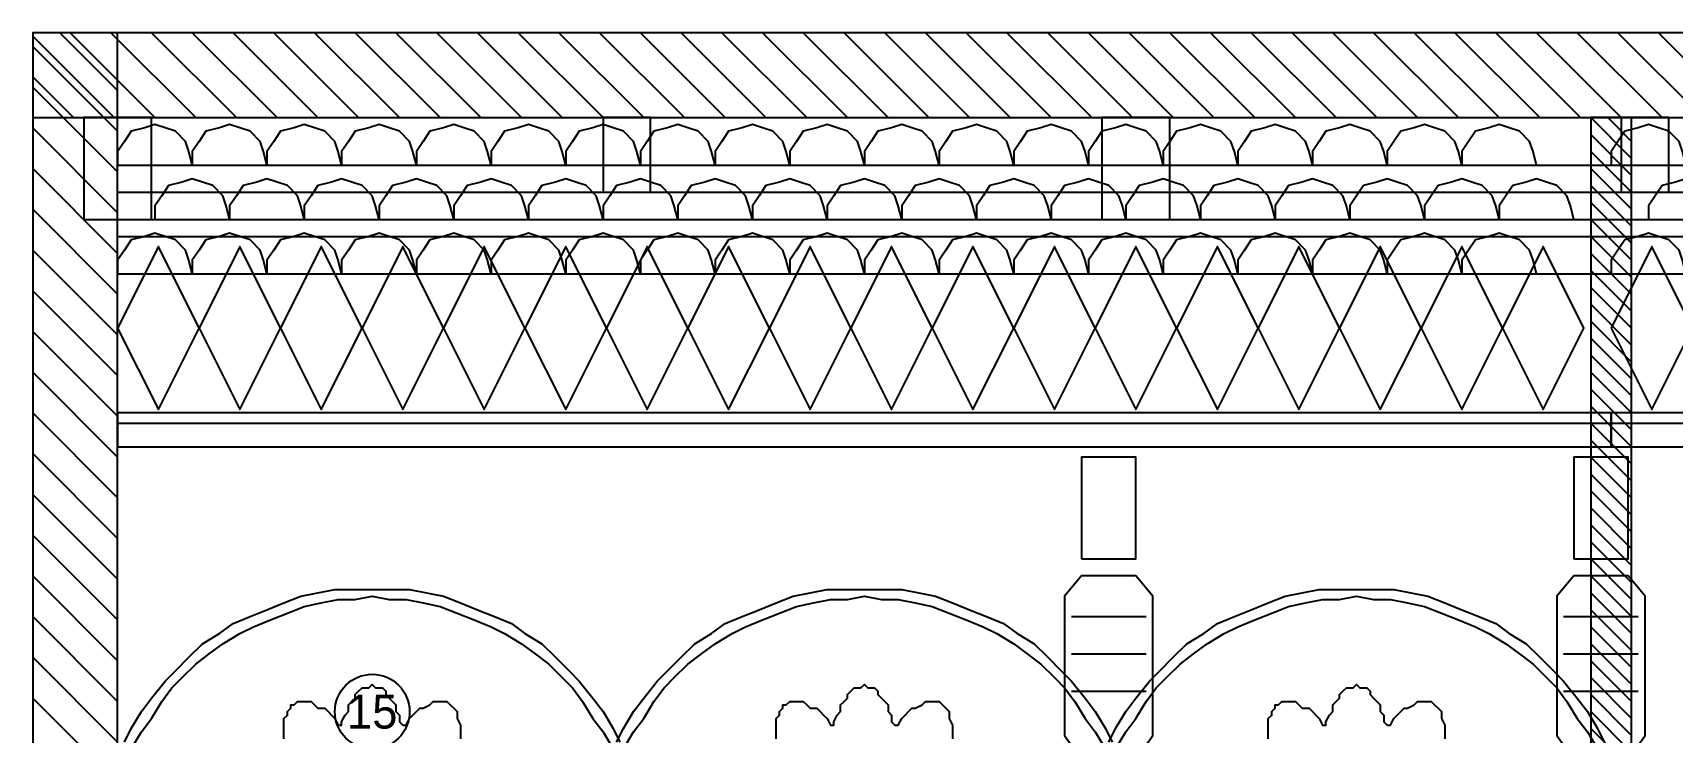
# Model space of a CAD drawing. Header units: metres. Extents: x 0 to 110, y 0 to 17.
# Drawn here: x 92.13 to 96.96, y 3.839 to 5.9 of the extents above; entities that cross this region are included whole.
import ezdxf
from ezdxf.enums import TextEntityAlignment as Align

# ---------------------------------------------------------------- set-up
doc = ezdxf.new("R2010")
doc.units = ezdxf.units.M
for name, color, linetype in [('A-ANNO', 2, 'CONTINUOUS'), ('A-HATCH', 8, 'CONTINUOUS'), ('A-WALL-CUT', 7, 'CONTINUOUS'), ('I-CEIL', 30, 'CONTINUOUS'), ('I-DECO', 8, 'CONTINUOUS'), ('I-FINE', 9, 'CONTINUOUS'), ('I-JOIN', 7, 'CONTINUOUS'), ('I-LIGHT', 2, 'CONTINUOUS')]:
    doc.layers.add(name, color=color, linetype=linetype)

msp = doc.modelspace()

# ---------------------------------------------------------------- linework, layer by layer
at = {"layer": 'A-ANNO'}
msp.add_circle((93.13, 3.9), 0.11, dxfattribs=at)
at = {"layer": 'A-HATCH'}
for p, q in [((92.21, 5.9), (92.38, 5.73)), ((92.24, 5.9), (92.49, 5.65)), ((92.36, 5.9), (92.61, 5.65)), ((92.48, 5.9), (92.73, 5.65)), ((92.6, 5.9), (92.85, 5.65)), ((92.72, 5.9), (92.97, 5.65)), ((92.84, 5.9), (93.09, 5.65)), ((92.96, 5.9), (93.21, 5.65)), ((93.08, 5.9), (93.33, 5.65)), ((93.2, 5.9), (93.45, 5.65)), ((93.32, 5.9), (93.57, 5.65)), ((93.44, 5.9), (93.69, 5.65)), ((93.56, 5.9), (93.81, 5.65)), ((93.68, 5.9), (93.93, 5.65)), ((93.8, 5.9), (94.05, 5.65)), ((93.92, 5.9), (94.17, 5.65)), ((94.04, 5.9), (94.29, 5.65)), ((94.16, 5.9), (94.41, 5.65)), ((94.28, 5.9), (94.53, 5.65)), ((94.4, 5.9), (94.65, 5.65)), ((94.52, 5.9), (94.77, 5.65)), ((94.64, 5.9), (94.89, 5.65)), ((94.76, 5.9), (95.01, 5.65)), ((94.88, 5.9), (95.13, 5.65)), ((95, 5.9), (95.25, 5.65)), ((95.12, 5.9), (95.37, 5.65)), ((95.24, 5.9), (95.49, 5.65)), ((95.36, 5.9), (95.61, 5.65)), ((95.48, 5.9), (95.73, 5.65)), ((95.6, 5.9), (95.85, 5.65)), ((95.72, 5.9), (95.97, 5.65)), ((95.84, 5.9), (96.09, 5.65)), ((95.96, 5.9), (96.21, 5.65)), ((96.08, 5.9), (96.33, 5.65)), ((96.2, 5.9), (96.45, 5.65)), ((96.32, 5.9), (96.57, 5.65)), ((96.44, 5.9), (96.69, 5.65)), ((96.56, 5.9), (96.81, 5.65)), ((96.68, 5.9), (96.93, 5.65)), ((96.8, 5.9), (97.05, 5.65)), ((96.92, 5.9), (97.17, 5.65)), ((92.13, 5.89), (92.37, 5.65)), ((92.13, 5.86), (92.38, 5.61)), ((92.13, 5.77), (92.25, 5.65)), ((92.13, 5.74), (92.38, 5.49)), ((92.13, 5.62), (92.38, 5.37)), ((96.72, 5.65), (96.84, 5.53)), ((96.77, 5.65), (96.84, 5.58)), ((96.72, 5.6), (96.84, 5.48)), ((96.72, 5.55), (96.84, 5.43)), ((92.13, 5.5), (92.38, 5.25)), ((96.72, 5.5), (96.84, 5.38)), ((96.72, 5.45), (96.84, 5.33)), ((92.13, 5.38), (92.38, 5.13)), ((96.72, 5.4), (96.84, 5.28)), ((96.72, 5.35), (96.84, 5.23)), ((96.72, 5.3), (96.84, 5.18)), ((92.13, 5.26), (92.38, 5.01)), ((96.72, 5.25), (96.84, 5.13)), ((96.72, 5.2), (96.84, 5.08)), ((92.13, 5.14), (92.38, 4.89)), ((96.72, 5.15), (96.84, 5.03)), ((96.72, 5.1), (96.84, 4.98)), ((96.72, 5.05), (96.84, 4.93)), ((92.13, 5.02), (92.38, 4.77)), ((96.72, 5), (96.84, 4.88)), ((96.72, 4.95), (96.84, 4.83)), ((92.13, 4.9), (92.38, 4.65)), ((96.72, 4.9), (96.84, 4.78)), ((96.72, 4.85), (96.84, 4.73)), ((96.72, 4.8), (96.84, 4.68)), ((92.13, 4.78), (92.38, 4.53)), ((96.72, 4.75), (96.84, 4.63)), ((96.72, 4.7), (96.84, 4.58)), ((92.13, 4.66), (92.38, 4.41)), ((96.72, 4.65), (96.84, 4.53)), ((96.72, 4.6), (96.84, 4.48)), ((96.72, 4.55), (96.84, 4.43)), ((92.13, 4.54), (92.38, 4.29)), ((96.72, 4.5), (96.84, 4.38)), ((96.72, 4.45), (96.84, 4.33)), ((92.13, 4.42), (92.38, 4.17)), ((96.72, 4.4), (96.84, 4.28)), ((96.72, 4.35), (96.84, 4.23)), ((92.13, 4.3), (92.38, 4.05)), ((96.72, 4.3), (96.84, 4.18)), ((96.72, 4.25), (96.84, 4.13)), ((92.13, 4.18), (92.38, 3.93)), ((96.72, 4.2), (96.84, 4.08)), ((96.72, 4.15), (96.84, 4.03)), ((92.13, 4.06), (92.38, 3.81)), ((96.72, 4.1), (96.84, 3.98)), ((96.72, 4.05), (96.84, 3.93)), ((96.72, 4), (96.84, 3.88)), ((92.13, 3.94), (92.38, 3.69)), ((96.72, 3.95), (96.84, 3.83)), ((96.72, 3.9), (96.84, 3.78)), ((96.72, 3.85), (96.84, 3.73))]:
    msp.add_line(p, q, dxfattribs=at)
at = {"layer": 'A-WALL-CUT'}
for points in [[(92.13, 5.65), (104.63, 5.65), (104.63, 5.9), (92.13, 5.9)], [(92.13, 1.18), (92.38, 1.18), (92.38, 5.9), (92.13, 5.9)], [(96.72, 1.45), (96.84, 1.45), (96.84, 5.65), (96.72, 5.65)]]:
    msp.add_lwpolyline(points, close=True, dxfattribs=at)
at = {"layer": 'I-CEIL'}
for p, q in [((92.38, 5.43), (104.38, 5.43)), ((92.38, 5.35), (104.38, 5.35))]:
    msp.add_line(p, q, dxfattribs=at)
for points in [[(92.28, 5.35), (92.48, 5.35), (92.48, 5.65), (92.28, 5.65)], [(93.81, 5.43), (93.95, 5.43), (93.95, 5.65), (93.81, 5.65)], [(95.28, 5.35), (95.48, 5.35), (95.48, 5.65), (95.28, 5.65)], [(96.81, 5.43), (96.95, 5.43), (96.95, 5.65), (96.81, 5.65)]]:
    msp.add_lwpolyline(points, close=True, dxfattribs=at)
at = {"layer": 'I-DECO'}
for p, q in [((92.38, 5.3), (96.78, 5.3)), ((96.78, 5.3), (104.38, 5.3)), ((92.38, 4.75), (96.78, 4.75)), ((96.78, 4.75), (104.38, 4.75))]:
    msp.add_line(p, q, dxfattribs=at)
for points in [[(92.6, 5.51), (92.59, 5.55), (92.58, 5.58), (92.55, 5.61), (92.52, 5.62), (92.49, 5.63), (92.46, 5.62), (92.42, 5.61), (92.4, 5.58), (92.38, 5.55), (92.38, 5.51)], [(92.82, 5.51), (92.81, 5.55), (92.8, 5.58), (92.77, 5.61), (92.74, 5.62), (92.71, 5.63), (92.68, 5.62), (92.64, 5.61), (92.62, 5.58), (92.6, 5.55), (92.6, 5.51)], [(93.04, 5.51), (93.03, 5.55), (93.02, 5.58), (92.99, 5.61), (92.96, 5.62), (92.93, 5.63), (92.9, 5.62), (92.86, 5.61), (92.84, 5.58), (92.82, 5.55), (92.82, 5.51)], [(93.26, 5.51), (93.25, 5.55), (93.24, 5.58), (93.21, 5.61), (93.18, 5.62), (93.15, 5.63), (93.12, 5.62), (93.08, 5.61), (93.06, 5.58), (93.04, 5.55), (93.04, 5.51)], [(93.48, 5.51), (93.47, 5.55), (93.46, 5.58), (93.43, 5.61), (93.4, 5.62), (93.37, 5.63), (93.34, 5.62), (93.3, 5.61), (93.28, 5.58), (93.26, 5.55), (93.26, 5.51)], [(93.7, 5.51), (93.69, 5.55), (93.68, 5.58), (93.65, 5.61), (93.62, 5.62), (93.59, 5.63), (93.56, 5.62), (93.52, 5.61), (93.5, 5.58), (93.48, 5.55), (93.48, 5.51)], [(93.92, 5.51), (93.91, 5.55), (93.9, 5.58), (93.87, 5.61), (93.84, 5.62), (93.81, 5.63), (93.78, 5.62), (93.74, 5.61), (93.72, 5.58), (93.7, 5.55), (93.7, 5.51)], [(94.14, 5.51), (94.13, 5.55), (94.12, 5.58), (94.09, 5.61), (94.06, 5.62), (94.03, 5.63), (94, 5.62), (93.96, 5.61), (93.94, 5.58), (93.92, 5.55), (93.92, 5.51)], [(94.36, 5.51), (94.35, 5.55), (94.34, 5.58), (94.31, 5.61), (94.28, 5.62), (94.25, 5.63), (94.22, 5.62), (94.18, 5.61), (94.16, 5.58), (94.14, 5.55), (94.14, 5.51)], [(94.58, 5.51), (94.57, 5.55), (94.56, 5.58), (94.53, 5.61), (94.5, 5.62), (94.47, 5.63), (94.44, 5.62), (94.4, 5.61), (94.38, 5.58), (94.36, 5.55), (94.36, 5.51)], [(94.8, 5.51), (94.79, 5.55), (94.78, 5.58), (94.75, 5.61), (94.72, 5.62), (94.69, 5.63), (94.66, 5.62), (94.62, 5.61), (94.6, 5.58), (94.58, 5.55), (94.58, 5.51)], [(95.02, 5.51), (95.01, 5.55), (95, 5.58), (94.97, 5.61), (94.94, 5.62), (94.91, 5.63), (94.88, 5.62), (94.84, 5.61), (94.82, 5.58), (94.8, 5.55), (94.8, 5.51)], [(95.24, 5.51), (95.23, 5.55), (95.22, 5.58), (95.19, 5.61), (95.16, 5.62), (95.13, 5.63), (95.1, 5.62), (95.06, 5.61), (95.04, 5.58), (95.02, 5.55), (95.02, 5.51)], [(95.46, 5.51), (95.45, 5.55), (95.44, 5.58), (95.41, 5.61), (95.38, 5.62), (95.35, 5.63), (95.32, 5.62), (95.28, 5.61), (95.26, 5.58), (95.24, 5.55), (95.24, 5.51)], [(95.68, 5.51), (95.67, 5.55), (95.66, 5.58), (95.63, 5.61), (95.6, 5.62), (95.57, 5.63), (95.54, 5.62), (95.5, 5.61), (95.48, 5.58), (95.46, 5.55), (95.46, 5.51)], [(95.9, 5.51), (95.89, 5.55), (95.88, 5.58), (95.85, 5.61), (95.82, 5.62), (95.79, 5.63), (95.76, 5.62), (95.72, 5.61), (95.7, 5.58), (95.68, 5.55), (95.68, 5.51)], [(96.12, 5.51), (96.11, 5.55), (96.1, 5.58), (96.07, 5.61), (96.04, 5.62), (96.01, 5.63), (95.98, 5.62), (95.94, 5.61), (95.92, 5.58), (95.9, 5.55), (95.9, 5.51)], [(96.34, 5.51), (96.33, 5.55), (96.32, 5.58), (96.29, 5.61), (96.26, 5.62), (96.23, 5.63), (96.2, 5.62), (96.16, 5.61), (96.14, 5.58), (96.12, 5.55), (96.12, 5.51)], [(96.56, 5.51), (96.55, 5.55), (96.54, 5.58), (96.51, 5.61), (96.48, 5.62), (96.45, 5.63), (96.42, 5.62), (96.38, 5.61), (96.36, 5.58), (96.34, 5.55), (96.34, 5.51)], [(97, 5.51), (96.99, 5.55), (96.98, 5.58), (96.95, 5.61), (96.92, 5.62), (96.89, 5.63), (96.86, 5.62), (96.82, 5.61), (96.8, 5.58), (96.78, 5.55), (96.78, 5.51)], [(92.71, 5.35), (92.7, 5.39), (92.69, 5.42), (92.66, 5.45), (92.63, 5.46), (92.6, 5.47), (92.57, 5.46), (92.53, 5.45), (92.51, 5.42), (92.49, 5.39), (92.49, 5.35)], [(92.93, 5.35), (92.92, 5.39), (92.91, 5.42), (92.88, 5.45), (92.85, 5.46), (92.82, 5.47), (92.79, 5.46), (92.75, 5.45), (92.73, 5.42), (92.71, 5.39), (92.71, 5.35)], [(93.15, 5.35), (93.14, 5.39), (93.13, 5.42), (93.1, 5.45), (93.07, 5.46), (93.04, 5.47), (93.01, 5.46), (92.97, 5.45), (92.95, 5.42), (92.93, 5.39), (92.93, 5.35)], [(93.37, 5.35), (93.36, 5.39), (93.35, 5.42), (93.32, 5.45), (93.29, 5.46), (93.26, 5.47), (93.23, 5.46), (93.19, 5.45), (93.17, 5.42), (93.15, 5.39), (93.15, 5.35)], [(93.59, 5.35), (93.58, 5.39), (93.57, 5.42), (93.54, 5.45), (93.51, 5.46), (93.48, 5.47), (93.45, 5.46), (93.41, 5.45), (93.39, 5.42), (93.37, 5.39), (93.37, 5.35)], [(93.81, 5.35), (93.8, 5.39), (93.79, 5.42), (93.76, 5.45), (93.73, 5.46), (93.7, 5.47), (93.67, 5.46), (93.63, 5.45), (93.61, 5.42), (93.59, 5.39), (93.59, 5.35)], [(94.03, 5.35), (94.02, 5.39), (94.01, 5.42), (93.98, 5.45), (93.95, 5.46), (93.92, 5.47), (93.89, 5.46), (93.85, 5.45), (93.83, 5.42), (93.81, 5.39), (93.81, 5.35)], [(94.25, 5.35), (94.24, 5.39), (94.23, 5.42), (94.2, 5.45), (94.17, 5.46), (94.14, 5.47), (94.11, 5.46), (94.07, 5.45), (94.05, 5.42), (94.03, 5.39), (94.03, 5.35)], [(94.47, 5.35), (94.46, 5.39), (94.45, 5.42), (94.42, 5.45), (94.39, 5.46), (94.36, 5.47), (94.33, 5.46), (94.29, 5.45), (94.27, 5.42), (94.25, 5.39), (94.25, 5.35)], [(94.69, 5.35), (94.68, 5.39), (94.67, 5.42), (94.64, 5.45), (94.61, 5.46), (94.58, 5.47), (94.55, 5.46), (94.51, 5.45), (94.49, 5.42), (94.47, 5.39), (94.47, 5.35)], [(94.91, 5.35), (94.9, 5.39), (94.89, 5.42), (94.86, 5.45), (94.83, 5.46), (94.8, 5.47), (94.77, 5.46), (94.73, 5.45), (94.71, 5.42), (94.69, 5.39), (94.69, 5.35)], [(95.13, 5.35), (95.12, 5.39), (95.11, 5.42), (95.08, 5.45), (95.05, 5.46), (95.02, 5.47), (94.99, 5.46), (94.95, 5.45), (94.93, 5.42), (94.91, 5.39), (94.91, 5.35)], [(95.35, 5.35), (95.34, 5.39), (95.33, 5.42), (95.3, 5.45), (95.27, 5.46), (95.24, 5.47), (95.21, 5.46), (95.17, 5.45), (95.15, 5.42), (95.13, 5.39), (95.13, 5.35)], [(95.57, 5.35), (95.56, 5.39), (95.55, 5.42), (95.52, 5.45), (95.49, 5.46), (95.46, 5.47), (95.43, 5.46), (95.39, 5.45), (95.37, 5.42), (95.35, 5.39), (95.35, 5.35)], [(95.79, 5.35), (95.78, 5.39), (95.77, 5.42), (95.74, 5.45), (95.71, 5.46), (95.68, 5.47), (95.65, 5.46), (95.61, 5.45), (95.59, 5.42), (95.57, 5.39), (95.57, 5.35)], [(96.01, 5.35), (96, 5.39), (95.99, 5.42), (95.96, 5.45), (95.93, 5.46), (95.9, 5.47), (95.87, 5.46), (95.83, 5.45), (95.81, 5.42), (95.79, 5.39), (95.79, 5.35)], [(96.23, 5.35), (96.22, 5.39), (96.21, 5.42), (96.18, 5.45), (96.15, 5.46), (96.12, 5.47), (96.09, 5.46), (96.05, 5.45), (96.03, 5.42), (96.01, 5.39), (96.01, 5.35)], [(96.45, 5.35), (96.44, 5.39), (96.43, 5.42), (96.4, 5.45), (96.37, 5.46), (96.34, 5.47), (96.31, 5.46), (96.27, 5.45), (96.25, 5.42), (96.23, 5.39), (96.23, 5.35)], [(96.67, 5.35), (96.66, 5.39), (96.65, 5.42), (96.62, 5.45), (96.59, 5.46), (96.56, 5.47), (96.53, 5.46), (96.49, 5.45), (96.47, 5.42), (96.45, 5.39), (96.45, 5.35)], [(97.11, 5.35), (97.1, 5.39), (97.09, 5.42), (97.06, 5.45), (97.03, 5.46), (97, 5.47), (96.97, 5.46), (96.93, 5.45), (96.91, 5.42), (96.89, 5.39), (96.89, 5.35)], [(92.6, 5.19), (92.59, 5.23), (92.58, 5.26), (92.55, 5.29), (92.52, 5.3), (92.49, 5.31), (92.46, 5.3), (92.42, 5.29), (92.4, 5.26), (92.38, 5.23), (92.38, 5.19)], [(92.82, 5.19), (92.81, 5.23), (92.8, 5.26), (92.77, 5.29), (92.74, 5.3), (92.71, 5.31), (92.68, 5.3), (92.64, 5.29), (92.62, 5.26), (92.6, 5.23), (92.6, 5.19)], [(93.04, 5.19), (93.03, 5.23), (93.02, 5.26), (92.99, 5.29), (92.96, 5.3), (92.93, 5.31), (92.9, 5.3), (92.86, 5.29), (92.84, 5.26), (92.82, 5.23), (92.82, 5.19)], [(93.26, 5.19), (93.25, 5.23), (93.24, 5.26), (93.21, 5.29), (93.18, 5.3), (93.15, 5.31), (93.12, 5.3), (93.08, 5.29), (93.06, 5.26), (93.04, 5.23), (93.04, 5.19)], [(93.48, 5.19), (93.47, 5.23), (93.46, 5.26), (93.43, 5.29), (93.4, 5.3), (93.37, 5.31), (93.34, 5.3), (93.3, 5.29), (93.28, 5.26), (93.26, 5.23), (93.26, 5.19)], [(93.7, 5.19), (93.69, 5.23), (93.68, 5.26), (93.65, 5.29), (93.62, 5.3), (93.59, 5.31), (93.56, 5.3), (93.52, 5.29), (93.5, 5.26), (93.48, 5.23), (93.48, 5.19)], [(93.92, 5.19), (93.91, 5.23), (93.9, 5.26), (93.87, 5.29), (93.84, 5.3), (93.81, 5.31), (93.78, 5.3), (93.74, 5.29), (93.72, 5.26), (93.7, 5.23), (93.7, 5.19)], [(94.14, 5.19), (94.13, 5.23), (94.12, 5.26), (94.09, 5.29), (94.06, 5.3), (94.03, 5.31), (94, 5.3), (93.96, 5.29), (93.94, 5.26), (93.92, 5.23), (93.92, 5.19)], [(94.36, 5.19), (94.35, 5.23), (94.34, 5.26), (94.31, 5.29), (94.28, 5.3), (94.25, 5.31), (94.22, 5.3), (94.18, 5.29), (94.16, 5.26), (94.14, 5.23), (94.14, 5.19)], [(94.58, 5.19), (94.57, 5.23), (94.56, 5.26), (94.53, 5.29), (94.5, 5.3), (94.47, 5.31), (94.44, 5.3), (94.4, 5.29), (94.38, 5.26), (94.36, 5.23), (94.36, 5.19)], [(94.8, 5.19), (94.79, 5.23), (94.78, 5.26), (94.75, 5.29), (94.72, 5.3), (94.69, 5.31), (94.66, 5.3), (94.62, 5.29), (94.6, 5.26), (94.58, 5.23), (94.58, 5.19)], [(95.02, 5.19), (95.01, 5.23), (95, 5.26), (94.97, 5.29), (94.94, 5.3), (94.91, 5.31), (94.88, 5.3), (94.84, 5.29), (94.82, 5.26), (94.8, 5.23), (94.8, 5.19)], [(95.24, 5.19), (95.23, 5.23), (95.22, 5.26), (95.19, 5.29), (95.16, 5.3), (95.13, 5.31), (95.1, 5.3), (95.06, 5.29), (95.04, 5.26), (95.02, 5.23), (95.02, 5.19)], [(95.46, 5.19), (95.45, 5.23), (95.44, 5.26), (95.41, 5.29), (95.38, 5.3), (95.35, 5.31), (95.32, 5.3), (95.28, 5.29), (95.26, 5.26), (95.24, 5.23), (95.24, 5.19)], [(95.68, 5.19), (95.67, 5.23), (95.66, 5.26), (95.63, 5.29), (95.6, 5.3), (95.57, 5.31), (95.54, 5.3), (95.5, 5.29), (95.48, 5.26), (95.46, 5.23), (95.46, 5.19)], [(95.9, 5.19), (95.89, 5.23), (95.88, 5.26), (95.85, 5.29), (95.82, 5.3), (95.79, 5.31), (95.76, 5.3), (95.72, 5.29), (95.7, 5.26), (95.68, 5.23), (95.68, 5.19)], [(96.12, 5.19), (96.11, 5.23), (96.1, 5.26), (96.07, 5.29), (96.04, 5.3), (96.01, 5.31), (95.98, 5.3), (95.94, 5.29), (95.92, 5.26), (95.9, 5.23), (95.9, 5.19)], [(96.34, 5.19), (96.33, 5.23), (96.32, 5.26), (96.29, 5.29), (96.26, 5.3), (96.23, 5.31), (96.2, 5.3), (96.16, 5.29), (96.14, 5.26), (96.12, 5.23), (96.12, 5.19)], [(96.56, 5.19), (96.55, 5.23), (96.54, 5.26), (96.51, 5.29), (96.48, 5.3), (96.45, 5.31), (96.42, 5.3), (96.38, 5.29), (96.36, 5.26), (96.34, 5.23), (96.34, 5.19)], [(97, 5.19), (96.99, 5.23), (96.98, 5.26), (96.95, 5.29), (96.92, 5.3), (96.89, 5.31), (96.86, 5.3), (96.82, 5.29), (96.8, 5.26), (96.78, 5.23), (96.78, 5.19)]]:
    msp.add_lwpolyline(points, dxfattribs=at)
at = {"layer": 'I-FINE'}
for p, q in [((95.19, 4.18), (95.41, 4.18)), ((96.64, 4.18), (96.86, 4.18)), ((95.19, 4.07), (95.41, 4.07)), ((96.64, 4.07), (96.86, 4.07)), ((95.19, 3.96), (95.41, 3.96)), ((96.64, 3.96), (96.86, 3.96))]:
    msp.add_line(p, q, dxfattribs=at)
for points in [[(92.38, 5.03), (92.5, 4.79), (92.62, 5.03), (92.5, 5.27)], [(92.62, 5.03), (92.74, 4.79), (92.86, 5.03), (92.74, 5.27)], [(92.86, 5.03), (92.98, 4.79), (93.1, 5.03), (92.98, 5.27)], [(93.1, 5.03), (93.22, 4.79), (93.34, 5.03), (93.22, 5.27)], [(93.34, 5.03), (93.46, 4.79), (93.58, 5.03), (93.46, 5.27)], [(93.58, 5.03), (93.7, 4.79), (93.82, 5.03), (93.7, 5.27)], [(93.82, 5.03), (93.94, 4.79), (94.06, 5.03), (93.94, 5.27)], [(94.06, 5.03), (94.18, 4.79), (94.3, 5.03), (94.18, 5.27)], [(94.3, 5.03), (94.42, 4.79), (94.54, 5.03), (94.42, 5.27)], [(94.54, 5.03), (94.66, 4.79), (94.78, 5.03), (94.66, 5.27)], [(94.78, 5.03), (94.9, 4.79), (95.02, 5.03), (94.9, 5.27)], [(95.02, 5.03), (95.14, 4.79), (95.26, 5.03), (95.14, 5.27)], [(95.26, 5.03), (95.38, 4.79), (95.5, 5.03), (95.38, 5.27)], [(95.5, 5.03), (95.62, 4.79), (95.74, 5.03), (95.62, 5.27)], [(95.74, 5.03), (95.86, 4.79), (95.98, 5.03), (95.86, 5.27)], [(95.98, 5.03), (96.1, 4.79), (96.22, 5.03), (96.1, 5.27)], [(96.22, 5.03), (96.34, 4.79), (96.46, 5.03), (96.34, 5.27)], [(96.46, 5.03), (96.58, 4.79), (96.7, 5.03), (96.58, 5.27)], [(96.78, 5.03), (96.9, 4.79), (97.02, 5.03), (96.9, 5.27)]]:
    msp.add_lwpolyline(points, close=True, dxfattribs=at)
at = {"layer": 'I-JOIN'}
for p, q in [((92.38, 5.51), (96.78, 5.51)), ((96.78, 5.51), (104.38, 5.51)), ((92.38, 5.35), (96.78, 5.35)), ((96.78, 5.35), (104.38, 5.35)), ((92.38, 5.19), (96.78, 5.19)), ((96.78, 5.19), (104.38, 5.19))]:
    msp.add_line(p, q, dxfattribs=at)
for points in [[(92.38, 4.68), (96.78, 4.68), (96.78, 4.78), (92.38, 4.78)], [(96.78, 4.68), (104.38, 4.68), (104.38, 4.78), (96.78, 4.78)]]:
    msp.add_lwpolyline(points, close=True, dxfattribs=at)
for points in [[(92.4, 3.81), (92.42, 3.85), (92.45, 3.9), (92.48, 3.94), (92.52, 3.99), (92.55, 4.02), (92.59, 4.06), (92.63, 4.1), (92.68, 4.13), (92.72, 4.16), (92.77, 4.18), (92.82, 4.2), (92.87, 4.22), (92.92, 4.24), (92.97, 4.25), (93.02, 4.26), (93.08, 4.26), (93.13, 4.26), (93.18, 4.26), (93.24, 4.26), (93.29, 4.25), (93.34, 4.24), (93.39, 4.22), (93.44, 4.2), (93.49, 4.18), (93.54, 4.16), (93.58, 4.13), (93.63, 4.1), (93.67, 4.06), (93.71, 4.02), (93.74, 3.99), (93.78, 3.94), (93.81, 3.9), (93.84, 3.85), (93.86, 3.81)], [(93.85, 3.81), (93.87, 3.85), (93.9, 3.9), (93.93, 3.94), (93.97, 3.99), (94, 4.02), (94.04, 4.06), (94.08, 4.1), (94.13, 4.13), (94.17, 4.16), (94.22, 4.18), (94.27, 4.2), (94.32, 4.22), (94.37, 4.24), (94.42, 4.25), (94.47, 4.26), (94.53, 4.26), (94.58, 4.26), (94.63, 4.26), (94.69, 4.26), (94.74, 4.25), (94.79, 4.24), (94.84, 4.22), (94.89, 4.2), (94.94, 4.18), (94.99, 4.16), (95.03, 4.13), (95.08, 4.1), (95.12, 4.06), (95.16, 4.02), (95.19, 3.99), (95.23, 3.94), (95.26, 3.9), (95.29, 3.85), (95.31, 3.81)], [(95.3, 3.81), (95.32, 3.85), (95.35, 3.9), (95.38, 3.94), (95.42, 3.99), (95.45, 4.02), (95.49, 4.06), (95.53, 4.1), (95.58, 4.13), (95.62, 4.16), (95.67, 4.18), (95.72, 4.2), (95.77, 4.22), (95.82, 4.24), (95.87, 4.25), (95.92, 4.26), (95.98, 4.26), (96.03, 4.26), (96.08, 4.26), (96.14, 4.26), (96.19, 4.25), (96.24, 4.24), (96.29, 4.22), (96.34, 4.2), (96.39, 4.18), (96.44, 4.16), (96.48, 4.13), (96.53, 4.1), (96.57, 4.06), (96.61, 4.02), (96.64, 3.99), (96.68, 3.94), (96.71, 3.9), (96.74, 3.85), (96.76, 3.81)], [(92.42, 3.79), (92.45, 3.84), (92.48, 3.88), (92.51, 3.93), (92.54, 3.97), (92.57, 4), (92.61, 4.04), (92.65, 4.07), (92.69, 4.1), (92.74, 4.13), (92.78, 4.15), (92.83, 4.17), (92.88, 4.19), (92.93, 4.21), (92.98, 4.22), (93.03, 4.23), (93.08, 4.23), (93.13, 4.24), (93.18, 4.23), (93.23, 4.23), (93.28, 4.22), (93.33, 4.21), (93.38, 4.19), (93.43, 4.17), (93.48, 4.15), (93.52, 4.13), (93.57, 4.1), (93.61, 4.07), (93.65, 4.04), (93.69, 4), (93.72, 3.97), (93.75, 3.93), (93.78, 3.88), (93.81, 3.84), (93.84, 3.79)], [(93.87, 3.79), (93.9, 3.84), (93.93, 3.88), (93.96, 3.93), (93.99, 3.97), (94.02, 4), (94.06, 4.04), (94.1, 4.07), (94.14, 4.1), (94.19, 4.13), (94.23, 4.15), (94.28, 4.17), (94.33, 4.19), (94.38, 4.21), (94.43, 4.22), (94.48, 4.23), (94.53, 4.23), (94.58, 4.24), (94.63, 4.23), (94.68, 4.23), (94.73, 4.22), (94.78, 4.21), (94.83, 4.19), (94.88, 4.17), (94.93, 4.15), (94.97, 4.13), (95.02, 4.1), (95.06, 4.07), (95.1, 4.04), (95.14, 4), (95.17, 3.97), (95.2, 3.93), (95.23, 3.88), (95.26, 3.84), (95.29, 3.79)], [(95.32, 3.79), (95.35, 3.84), (95.38, 3.88), (95.41, 3.93), (95.44, 3.97), (95.47, 4), (95.51, 4.04), (95.55, 4.07), (95.59, 4.1), (95.64, 4.13), (95.68, 4.15), (95.73, 4.17), (95.78, 4.19), (95.83, 4.21), (95.88, 4.22), (95.93, 4.23), (95.98, 4.23), (96.03, 4.24), (96.08, 4.23), (96.13, 4.23), (96.18, 4.22), (96.23, 4.21), (96.28, 4.19), (96.33, 4.17), (96.38, 4.15), (96.42, 4.13), (96.47, 4.1), (96.51, 4.07), (96.55, 4.04), (96.59, 4), (96.62, 3.97), (96.65, 3.93), (96.68, 3.88), (96.71, 3.84), (96.74, 3.79)], [(92.87, 3.82), (92.87, 3.84), (92.87, 3.85), (92.87, 3.86), (92.87, 3.88), (92.88, 3.89), (92.88, 3.9), (92.89, 3.91), (92.89, 3.92), (92.9, 3.92), (92.91, 3.93), (92.92, 3.93), (92.93, 3.93), (92.94, 3.93), (92.95, 3.93), (92.96, 3.92), (92.97, 3.91), (92.99, 3.91), (93, 3.9), (93.01, 3.89), (93.02, 3.88), (93.03, 3.86), (93.04, 3.86), (93.04, 3.87), (93.05, 3.89), (93.06, 3.9), (93.06, 3.92), (93.07, 3.93), (93.08, 3.94), (93.08, 3.95), (93.09, 3.96), (93.1, 3.97), (93.11, 3.97), (93.12, 3.97), (93.13, 3.98), (93.14, 3.97), (93.15, 3.97), (93.16, 3.97), (93.17, 3.96), (93.17, 3.95), (93.18, 3.94), (93.19, 3.93), (93.2, 3.92), (93.2, 3.9), (93.21, 3.89), (93.21, 3.87), (93.22, 3.86), (93.23, 3.86), (93.24, 3.88), (93.25, 3.89), (93.26, 3.9), (93.27, 3.91), (93.28, 3.91), (93.3, 3.92), (93.31, 3.93), (93.32, 3.93), (93.33, 3.93), (93.34, 3.93), (93.35, 3.93), (93.36, 3.92), (93.36, 3.92), (93.37, 3.91), (93.38, 3.9), (93.38, 3.89), (93.38, 3.88), (93.39, 3.86), (93.39, 3.85), (93.39, 3.84), (93.39, 3.82)], [(94.32, 3.82), (94.32, 3.84), (94.32, 3.85), (94.32, 3.86), (94.32, 3.88), (94.33, 3.89), (94.33, 3.9), (94.34, 3.91), (94.34, 3.92), (94.35, 3.92), (94.36, 3.93), (94.37, 3.93), (94.38, 3.93), (94.39, 3.93), (94.4, 3.93), (94.41, 3.92), (94.42, 3.91), (94.44, 3.91), (94.45, 3.9), (94.46, 3.89), (94.47, 3.88), (94.48, 3.86), (94.49, 3.86), (94.49, 3.87), (94.5, 3.89), (94.51, 3.9), (94.51, 3.92), (94.52, 3.93), (94.53, 3.94), (94.53, 3.95), (94.54, 3.96), (94.55, 3.97), (94.56, 3.97), (94.57, 3.97), (94.58, 3.98), (94.59, 3.97), (94.6, 3.97), (94.61, 3.97), (94.62, 3.96), (94.62, 3.95), (94.63, 3.94), (94.64, 3.93), (94.65, 3.92), (94.65, 3.9), (94.66, 3.89), (94.66, 3.87), (94.67, 3.86), (94.68, 3.86), (94.69, 3.88), (94.7, 3.89), (94.71, 3.9), (94.72, 3.91), (94.73, 3.91), (94.75, 3.92), (94.76, 3.93), (94.77, 3.93), (94.78, 3.93), (94.79, 3.93), (94.8, 3.93), (94.81, 3.92), (94.81, 3.92), (94.82, 3.91), (94.83, 3.9), (94.83, 3.89), (94.83, 3.88), (94.84, 3.86), (94.84, 3.85), (94.84, 3.84), (94.84, 3.82)], [(95.77, 3.82), (95.77, 3.84), (95.77, 3.85), (95.77, 3.86), (95.77, 3.88), (95.78, 3.89), (95.78, 3.9), (95.79, 3.91), (95.79, 3.92), (95.8, 3.92), (95.81, 3.93), (95.82, 3.93), (95.83, 3.93), (95.84, 3.93), (95.85, 3.93), (95.86, 3.92), (95.87, 3.91), (95.89, 3.91), (95.9, 3.9), (95.91, 3.89), (95.92, 3.88), (95.93, 3.86), (95.94, 3.86), (95.94, 3.87), (95.95, 3.89), (95.96, 3.9), (95.96, 3.92), (95.97, 3.93), (95.98, 3.94), (95.98, 3.95), (95.99, 3.96), (96, 3.97), (96.01, 3.97), (96.02, 3.97), (96.03, 3.98), (96.04, 3.97), (96.05, 3.97), (96.06, 3.97), (96.07, 3.96), (96.07, 3.95), (96.08, 3.94), (96.09, 3.93), (96.1, 3.92), (96.1, 3.9), (96.11, 3.89), (96.11, 3.87), (96.12, 3.86), (96.13, 3.86), (96.14, 3.88), (96.15, 3.89), (96.16, 3.9), (96.17, 3.91), (96.18, 3.91), (96.2, 3.92), (96.21, 3.93), (96.22, 3.93), (96.23, 3.93), (96.24, 3.93), (96.25, 3.93), (96.26, 3.92), (96.26, 3.92), (96.27, 3.91), (96.28, 3.9), (96.28, 3.89), (96.28, 3.88), (96.29, 3.86), (96.29, 3.85), (96.29, 3.84), (96.29, 3.82)]]:
    msp.add_lwpolyline(points, dxfattribs=at)
at = {"layer": 'I-LIGHT'}
for points in [[(95.22, 4.35), (95.38, 4.35), (95.38, 4.65), (95.22, 4.65)], [(96.67, 4.35), (96.83, 4.35), (96.83, 4.65), (96.67, 4.65)], [(95.22, 4.3), (95.17, 4.24), (95.17, 3.83), (95.22, 3.76), (95.38, 3.76), (95.43, 3.83), (95.43, 4.24), (95.38, 4.3)], [(96.67, 4.3), (96.62, 4.24), (96.62, 3.83), (96.67, 3.76), (96.83, 3.76), (96.88, 3.83), (96.88, 4.24), (96.83, 4.3)]]:
    msp.add_lwpolyline(points, close=True, dxfattribs=at)

# ---------------------------------------------------------------- texts
at = {"layer": 'A-ANNO'}
msp.add_text('15', height=0.1, dxfattribs=at).set_placement((93.13, 3.85), align=Align.CENTER)

doc.saveas('drawing.dxf')
